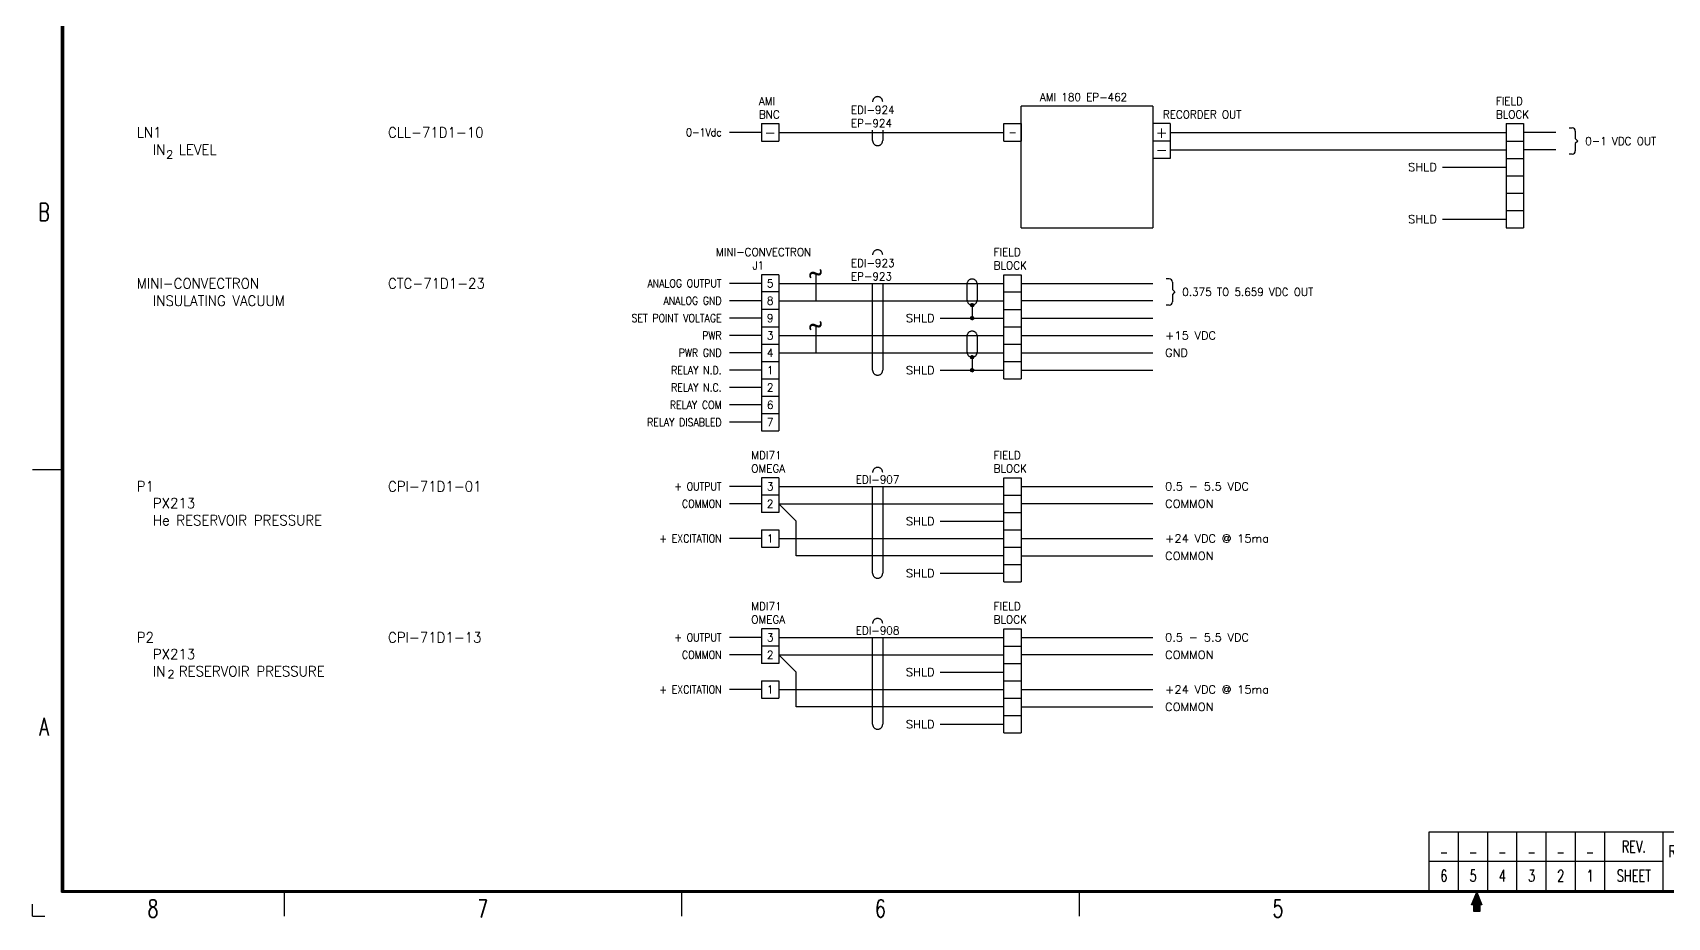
# Model space of a CAD drawing. Extents: x -7.6 to 24, y -28.5 to -7.9.
# Drawn here: x -7.61 to 9.86, y -28.46 to -19 of the extents above; entities that cross this region are included whole.
import ezdxf

# ---------------------------------------------------------------- set-up
doc = ezdxf.new("R2010")
doc.units = 0
doc.header["$MEASUREMENT"] = 0
doc.linetypes.add('DASHED', pattern=[15, 7, -8])
doc.linetypes.add('PHANTOM', pattern=[13, 10, -1, 0, -1, 0, -1])
doc.layers.add('1', color=7, linetype='CONTINUOUS')
doc.styles.add('CONVERTER_1', font='simplex.shx', dxfattribs={"width": 0.7125})
doc.styles.add('CONVERTER_14', font='simplex.shx', dxfattribs={"width": 1.045})
doc.styles.add('CONVERTER_17', font='complex.shx', dxfattribs={"width": 0.7125})
doc.styles.add('CONVERTER_2', font='simplex.shx', dxfattribs={"width": 0.95})
doc.styles.add('CONVERTER_7', font='simplex.shx', dxfattribs={"width": 0.83125})
doc.styles.add('CONVERTER_9', font='simplex.shx', dxfattribs={"width": 0.855})
pattern_1 = [(45, (0, 0), (-0.00141421356, 0.00141421356), [])]

# ---------------------------------------------------------------- blocks, each defined once
blk = doc.blocks.new('REV_STATUS_BLK', base_point=(11.065, -28.168))
at = {"layer": '1', "color": 4, "linetype": 'PHANTOM'}
for p, q in [((7.315, -28.168), (7.315, -27.543)), ((7.315, -27.543), (7.627, -27.543)), ((7.627, -28.168), (7.627, -27.543)), ((7.627, -27.543), (11.065, -27.543)), ((7.94, -28.168), (7.94, -27.543)), ((8.252, -28.168), (8.252, -27.543)), ((8.565, -28.168), (8.565, -27.543)), ((8.877, -28.168), (8.877, -27.543)), ((9.19, -28.168), (9.19, -27.543)), ((9.815, -28.168), (9.815, -27.543)), ((11.065, -28.168), (11.065, -27.543)), ((7.315, -27.856), (7.627, -27.856)), ((7.627, -27.856), (9.815, -27.856)), ((7.315, -28.168), (7.627, -28.168)), ((7.627, -28.168), (11.065, -28.168))]:
    blk.add_line(p, q, dxfattribs=at)
at = {"layer": '1', "color": 13, "char_height": 0.125}
for s, insert, attachment_point, style in [('_', (7.471, -27.699), 5, 'CONVERTER_1'), ('_', (7.784, -27.699), 5, 'CONVERTER_1'), ('_', (8.096, -27.699), 5, 'CONVERTER_1'), ('_', (8.409, -27.699), 5, 'CONVERTER_1'), ('_', (8.721, -27.699), 5, 'CONVERTER_1'), ('_', (9.034, -27.699), 5, 'CONVERTER_1'), ('REV.', (9.502, -27.699), 5, 'CONVERTER_1'), ('REV. STATUS\\P OF SHTS.', (9.868, -27.856), 4, 'CONVERTER_7'), ('6', (7.471, -28.012), 5, 'CONVERTER_1'), ('5', (7.784, -28.012), 5, 'CONVERTER_1'), ('4', (8.096, -28.012), 5, 'CONVERTER_1'), ('3', (8.409, -28.012), 5, 'CONVERTER_1'), ('2', (8.721, -28.012), 5, 'CONVERTER_1'), ('1', (9.034, -28.012), 5, 'CONVERTER_1'), ('SHEET', (9.502, -28.012), 5, 'CONVERTER_1')]:
    blk.add_mtext(s, dxfattribs=dict(at, insert=insert, attachment_point=attachment_point, style=style))
blk = doc.blocks.new('FORMAT_D', base_point=(-7.615, -28.456))
at = {"layer": '1', "linetype": 'CONTINUOUS'}
h = blk.add_hatch(dxfattribs=at)
h.set_pattern_fill('CUSTOM3', scale=0.005, angle=90, pattern_type=2)
h.set_pattern_definition([(90, (-1582.916785, 4540.313205), (-0.005, -0.005), [])])
h.paths.add_polyline_path([(7.878, -28.324), (7.855, -28.324), (7.855, -28.393), (7.79, -28.393), (7.79, -28.324), (7.767, -28.324), (7.822, -28.187)])
at = {"layer": '1', "color": 2, "linetype": 'CONTINUOUS'}
for p, q in [((-7.305, -28.187), (-7.305, -8.149)), ((-7.299, -28.181), (-7.299, -8.156)), ((-7.293, -28.174), (-7.293, -8.162)), ((-7.286, -8.168), (-7.286, -28.168)), ((-7.615, -23.668), (-7.305, -23.668)), ((-7.305, -28.187), (23.7, -28.187)), ((-7.299, -28.181), (23.694, -28.181)), ((-7.293, -28.174), (23.687, -28.174)), ((-7.286, -28.168), (23.681, -28.168)), ((-4.928, -28.174), (-4.928, -28.443)), ((-0.678, -28.174), (-0.678, -28.443)), ((3.572, -28.174), (3.572, -28.443)), ((7.767, -28.324), (7.822, -28.187)), ((7.822, -28.187), (7.878, -28.324)), ((7.79, -28.324), (7.767, -28.324)), ((7.79, -28.393), (7.79, -28.324)), ((7.855, -28.393), (7.79, -28.393)), ((7.878, -28.324), (7.855, -28.324)), ((7.855, -28.324), (7.855, -28.393))]:
    blk.add_line(p, q, dxfattribs=at)
at = {"layer": '1', "color": 7, "linetype": 'CONTINUOUS'}
for q in [(-7.615, -28.314), (-7.486, -28.443)]:
    blk.add_line((-7.615, -28.443), q, dxfattribs=at)
at = {"layer": '1'}
blk.add_blockref('REV_STATUS_BLK', (11.065, -28.168), dxfattribs=at)
at = {"layer": '1', "color": 7, "char_height": 0.188, "attachment_point": 5, "style": 'CONVERTER_17'}
for s, insert in [('B', (-7.493, -20.918)), ('A', (-7.493, -26.418)), ('8', (-6.329, -28.362)), ('7', (-2.803, -28.362)), ('6', (1.447, -28.362)), ('5', (5.697, -28.362))]:
    blk.add_mtext(s, dxfattribs=dict(at, insert=insert))

msp = doc.modelspace()

# ---------------------------------------------------------------- hatches: boundary and pattern name
at = {"layer": '1', "linetype": 'CONTINUOUS'}
h = msp.add_hatch(dxfattribs=at)
h.set_pattern_fill('_USER', scale=0.002, angle=45, pattern_type=0)
h.set_pattern_definition(pattern_1)
edge = h.paths.add_edge_path()
edge.add_arc((2.428, -21.912), 0.0174, 0, 360)
h = msp.add_hatch(dxfattribs=at)
h.set_pattern_fill('_USER', scale=0.002, angle=45, pattern_type=0)
h.set_pattern_definition(pattern_1)
edge = h.paths.add_edge_path()
edge.add_arc((2.428, -22.051), 0.0174, 0, 360)
h = msp.add_hatch(dxfattribs=at)
h.set_pattern_fill('_USER', scale=0.002, angle=45, pattern_type=0)
h.set_pattern_definition(pattern_1)
edge = h.paths.add_edge_path()
edge.add_arc((2.428, -22.469), 0.0174, 0, 360)
h = msp.add_hatch(dxfattribs=at)
h.set_pattern_fill('_USER', scale=0.002, angle=45, pattern_type=0)
h.set_pattern_definition(pattern_1)
edge = h.paths.add_edge_path()
edge.add_arc((2.428, -22.608), 0.0174, 0, 360)

# ---------------------------------------------------------------- linework, layer by layer
at = {"layer": '1', "color": 2, "linetype": 'CONTINUOUS'}
for p, q in [((2.954, -21.087), (2.954, -19.787)), ((4.36, -19.787), (2.954, -19.787)), ((4.36, -19.787), (2.954, -19.787)), ((4.36, -19.787), (4.36, -21.087)), ((0.176, -20.066), (-0.167, -20.066)), ((0.176, -19.973), (0.176, -20.159)), ((0.176, -19.973), (0.362, -19.973)), ((0.362, -19.973), (0.362, -20.159)), ((0.362, -20.066), (2.768, -20.066)), ((2.768, -19.973), (2.954, -19.973)), ((2.768, -20.159), (2.768, -19.973)), ((2.954, -19.973), (2.954, -20.159)), ((4.546, -19.973), (4.36, -19.973)), ((4.546, -19.973), (4.546, -20.159)), ((4.546, -20.066), (8.138, -20.066)), ((8.138, -19.973), (8.138, -20.159)), ((8.138, -19.973), (8.323, -19.973)), ((8.323, -19.973), (8.323, -20.159)), ((8.667, -20.066), (8.323, -20.066)), ((0.176, -20.159), (0.362, -20.159)), ((2.768, -20.159), (2.954, -20.159)), ((4.546, -20.159), (4.36, -20.159)), ((4.546, -20.159), (4.546, -20.344)), ((4.546, -20.252), (8.138, -20.252)), ((8.138, -20.159), (8.138, -20.344)), ((8.138, -20.159), (8.323, -20.159)), ((8.323, -20.159), (8.323, -20.344)), ((8.667, -20.252), (8.323, -20.252)), ((4.546, -20.344), (4.36, -20.344)), ((7.457, -20.437), (8.138, -20.437)), ((8.138, -20.344), (8.138, -20.53)), ((8.138, -20.344), (8.323, -20.344)), ((8.323, -20.344), (8.323, -20.53)), ((8.138, -20.53), (8.138, -20.716)), ((8.138, -20.53), (8.323, -20.53)), ((8.323, -20.53), (8.323, -20.716)), ((8.138, -20.716), (8.138, -20.901)), ((8.138, -20.716), (8.323, -20.716)), ((8.323, -20.716), (8.323, -20.901)), ((8.138, -20.901), (8.138, -21.087)), ((8.138, -20.901), (8.323, -20.901)), ((8.323, -20.901), (8.323, -21.087)), ((2.954, -21.087), (4.36, -21.087)), ((7.457, -20.994), (8.138, -20.994)), ((8.138, -21.087), (8.323, -21.087)), ((0.176, -21.587), (0.176, -21.772)), ((0.362, -21.587), (0.176, -21.587)), ((0.362, -21.587), (0.362, -21.772)), ((0.756, -21.587), (0.756, -21.865)), ((2.768, -21.958), (2.768, -21.587)), ((2.768, -21.587), (2.954, -21.587)), ((2.954, -21.587), (2.954, -21.958)), ((0.176, -21.68), (-0.167, -21.68)), ((0.176, -21.772), (0.176, -21.958)), ((0.362, -21.772), (0.176, -21.772)), ((0.362, -21.68), (2.768, -21.68)), ((0.362, -21.772), (0.362, -21.958)), ((2.768, -21.772), (2.954, -21.772)), ((2.768, -22.144), (2.768, -21.772)), ((2.954, -21.68), (4.36, -21.68)), ((2.954, -21.772), (2.954, -22.144)), ((0.176, -21.865), (-0.167, -21.865)), ((0.176, -21.958), (0.176, -22.144)), ((0.362, -21.958), (0.176, -21.958)), ((0.362, -21.865), (2.768, -21.865)), ((0.362, -21.958), (0.362, -22.144)), ((2.428, -21.912), (2.428, -22.051)), ((2.768, -21.958), (2.954, -21.958)), ((4.36, -21.865), (2.954, -21.865)), ((0.176, -22.051), (-0.167, -22.051)), ((0.176, -22.144), (0.176, -22.329)), ((0.176, -22.144), (0.362, -22.144)), ((0.362, -22.144), (0.362, -22.329)), ((0.756, -22.144), (0.756, -22.422)), ((2.088, -22.051), (2.768, -22.051)), ((2.768, -22.144), (2.954, -22.144)), ((2.768, -22.144), (2.954, -22.144)), ((2.768, -22.515), (2.768, -22.144)), ((2.768, -22.144), (2.954, -22.144)), ((2.954, -22.051), (4.36, -22.051)), ((2.954, -22.144), (2.954, -22.515)), ((0.176, -22.237), (-0.167, -22.237)), ((0.176, -22.329), (0.176, -22.515)), ((0.176, -22.329), (0.362, -22.329)), ((0.362, -22.237), (2.768, -22.237)), ((0.362, -22.329), (0.362, -22.515)), ((2.768, -22.329), (2.954, -22.329)), ((2.768, -22.701), (2.768, -22.329)), ((2.954, -22.237), (4.36, -22.237)), ((2.954, -22.329), (2.954, -22.701)), ((0.176, -22.422), (-0.167, -22.422)), ((0.176, -22.515), (0.176, -22.701)), ((0.176, -22.515), (0.362, -22.515)), ((0.362, -22.422), (2.768, -22.422)), ((0.362, -22.515), (0.362, -22.701)), ((2.428, -22.469), (2.428, -22.608)), ((2.768, -22.515), (2.954, -22.515)), ((2.954, -22.422), (4.36, -22.422)), ((0.176, -22.608), (-0.167, -22.608)), ((0.176, -22.701), (0.176, -22.886)), ((0.176, -22.701), (0.362, -22.701)), ((0.362, -22.701), (0.362, -22.886)), ((2.088, -22.608), (2.768, -22.608)), ((2.768, -22.701), (2.954, -22.701)), ((2.768, -22.701), (2.954, -22.701)), ((2.954, -22.608), (4.36, -22.608)), ((0.176, -22.793), (-0.167, -22.793)), ((0.176, -22.886), (0.176, -23.072)), ((0.176, -22.886), (0.362, -22.886)), ((0.362, -22.886), (0.362, -23.072)), ((0.176, -22.979), (-0.167, -22.979)), ((0.176, -23.165), (-0.167, -23.165)), ((0.176, -23.072), (0.176, -23.257)), ((0.176, -23.072), (0.362, -23.072)), ((0.362, -23.072), (0.362, -23.257)), ((0.176, -23.257), (0.362, -23.257)), ((0.176, -23.757), (0.176, -23.943)), ((0.362, -23.757), (0.176, -23.757)), ((0.362, -23.757), (0.362, -23.943)), ((2.768, -24.871), (2.768, -23.757)), ((2.768, -23.757), (2.954, -23.757)), ((2.954, -23.757), (2.954, -24.871)), ((0.176, -23.85), (-0.167, -23.85)), ((0.362, -23.85), (2.768, -23.85)), ((2.954, -23.85), (4.36, -23.85)), ((0.176, -24.036), (-0.167, -24.036)), ((0.176, -23.943), (0.176, -24.129)), ((0.362, -23.943), (0.176, -23.943)), ((0.362, -23.943), (0.362, -24.129)), ((0.362, -24.036), (0.548, -24.222)), ((0.362, -24.036), (2.768, -24.036)), ((2.768, -24.129), (2.768, -23.943)), ((2.768, -23.943), (2.954, -23.943)), ((2.954, -23.943), (2.954, -24.129)), ((4.36, -24.036), (2.954, -24.036)), ((0.362, -24.129), (0.176, -24.129)), ((0.548, -24.593), (0.548, -24.222)), ((2.088, -24.222), (2.768, -24.222)), ((2.768, -24.129), (2.954, -24.129)), ((0.176, -24.407), (-0.167, -24.407)), ((0.176, -24.314), (0.176, -24.5)), ((0.176, -24.314), (0.362, -24.314)), ((0.362, -24.314), (0.362, -24.5)), ((0.362, -24.407), (2.768, -24.407)), ((2.768, -24.314), (2.954, -24.314)), ((2.954, -24.407), (4.36, -24.407)), ((0.176, -24.5), (0.362, -24.5)), ((2.768, -24.593), (0.548, -24.593)), ((2.768, -24.5), (2.954, -24.5)), ((2.768, -24.5), (2.954, -24.5)), ((2.768, -24.5), (2.954, -24.5)), ((2.954, -24.593), (4.36, -24.593)), ((2.088, -24.778), (2.768, -24.778)), ((2.768, -24.686), (2.954, -24.686)), ((2.768, -24.686), (2.954, -24.686)), ((2.768, -24.686), (2.954, -24.686)), ((2.768, -24.871), (2.954, -24.871)), ((2.768, -24.871), (2.954, -24.871)), ((2.768, -24.871), (2.954, -24.871)), ((0.176, -25.464), (-0.167, -25.464)), ((0.176, -25.371), (0.176, -25.557)), ((0.362, -25.371), (0.176, -25.371)), ((0.362, -25.371), (0.362, -25.557)), ((0.362, -25.464), (2.768, -25.464)), ((2.768, -26.485), (2.768, -25.371)), ((2.768, -25.371), (2.954, -25.371)), ((2.954, -25.371), (2.954, -26.485)), ((2.954, -25.464), (4.36, -25.464)), ((0.176, -25.65), (-0.167, -25.65)), ((0.176, -25.557), (0.176, -25.742)), ((0.362, -25.557), (0.176, -25.557)), ((0.362, -25.557), (0.362, -25.742)), ((0.362, -25.65), (0.548, -25.835)), ((0.362, -25.65), (2.768, -25.65)), ((2.768, -25.742), (2.768, -25.557)), ((2.768, -25.557), (2.954, -25.557)), ((2.954, -25.557), (2.954, -25.742)), ((4.36, -25.65), (2.954, -25.65)), ((0.362, -25.742), (0.176, -25.742)), ((0.548, -26.207), (0.548, -25.835)), ((2.088, -25.835), (2.768, -25.835)), ((2.768, -25.742), (2.954, -25.742)), ((0.176, -26.021), (-0.167, -26.021)), ((0.176, -25.928), (0.176, -26.114)), ((0.176, -25.928), (0.362, -25.928)), ((0.362, -25.928), (0.362, -26.114)), ((0.362, -26.021), (2.768, -26.021)), ((2.768, -25.928), (2.954, -25.928)), ((2.954, -26.021), (4.36, -26.021)), ((0.176, -26.114), (0.362, -26.114)), ((2.768, -26.207), (0.548, -26.207)), ((2.768, -26.114), (2.954, -26.114)), ((2.768, -26.114), (2.954, -26.114)), ((2.768, -26.114), (2.954, -26.114)), ((2.954, -26.207), (4.36, -26.207)), ((2.768, -26.299), (2.954, -26.299)), ((2.768, -26.299), (2.954, -26.299)), ((2.768, -26.299), (2.954, -26.299)), ((2.088, -26.392), (2.768, -26.392)), ((2.768, -26.485), (2.954, -26.485)), ((2.768, -26.485), (2.954, -26.485)), ((2.768, -26.485), (2.954, -26.485))]:
    msp.add_line(p, q, dxfattribs=at)
at = {"layer": '1', "color": 3, "linetype": 'DASHED'}
for p, q in [((1.364, -20.154), (1.364, -20.042)), ((1.472, -20.042), (1.472, -20.154)), ((1.364, -22.608), (1.364, -21.68)), ((1.472, -21.68), (1.472, -22.608)), ((2.374, -21.858), (2.374, -21.687)), ((2.482, -21.687), (2.482, -21.858)), ((2.374, -22.415), (2.374, -22.244)), ((2.482, -22.244), (2.482, -22.415)), ((1.364, -24.778), (1.364, -23.85)), ((1.472, -23.85), (1.472, -24.778)), ((1.364, -26.392), (1.364, -25.464)), ((1.472, -25.464), (1.472, -26.392))]:
    msp.add_line(p, q, dxfattribs=at)
at = {"layer": '1', "color": 7, "linetype": 'CONTINUOUS'}
for p, q in [((8.843, -20.02), (8.81, -20.02)), ((8.876, -20.052), (8.876, -20.133)), ((8.876, -20.133), (8.902, -20.159)), ((8.902, -20.159), (8.876, -20.185)), ((8.876, -20.185), (8.876, -20.265)), ((8.843, -20.298), (8.81, -20.298)), ((8.843, -20.298), (8.81, -20.298)), ((4.536, -21.633), (4.503, -21.633)), ((4.569, -21.666), (4.569, -21.747)), ((4.569, -21.747), (4.595, -21.772)), ((4.595, -21.772), (4.569, -21.798)), ((4.569, -21.798), (4.569, -21.879)), ((4.536, -21.912), (4.503, -21.912)), ((4.536, -21.912), (4.503, -21.912))]:
    msp.add_line(p, q, dxfattribs=at)
at = {"layer": '1', "color": 3, "linetype": 'CONTINUOUS'}
for centre in [(2.428, -21.912), (2.428, -22.051), (2.428, -22.469), (2.428, -22.608)]:
    msp.add_circle(centre, 0.0174, dxfattribs=at)
at = {"layer": '1', "color": 3, "linetype": 'DASHED'}
for centre, start, end in [((1.418, -19.738), 0, 180), ((1.418, -20.154), 180, 0), ((1.418, -21.375), 0, 180), ((2.428, -21.687), 0, 180), ((2.428, -21.858), 180, -90), ((2.428, -21.858), -90, 0), ((2.428, -22.244), 0, 180), ((2.428, -22.415), 180, -90), ((2.428, -22.415), -90, 0), ((1.418, -22.608), 180, 0), ((1.418, -23.701), 0, 180), ((1.418, -24.778), 180, 0), ((1.418, -25.315), 0, 180), ((1.418, -26.392), 180, 0)]:
    msp.add_arc(centre, 0.0537, start, end, dxfattribs=at)
at = {"layer": '1', "color": 7, "linetype": 'CONTINUOUS'}
for centre, start, end in [((8.843, -20.052), 0, 90), ((8.843, -20.265), -90, 0), ((4.536, -21.666), 0, 90), ((4.536, -21.879), -90, 0)]:
    msp.add_arc(centre, 0.0329, start, end, dxfattribs=at)

# ---------------------------------------------------------------- block references
at = {"layer": '1'}
msp.add_blockref('FORMAT_D', (-7.615, -28.456), dxfattribs=at)

# ---------------------------------------------------------------- texts
at = {"layer": '1', "color": 3}
for s, insert, char_height, attachment_point, style in [('AMI\\PBNC', (0.148, -19.918), 0.0856, 7, 'CONVERTER_2'), ('AMI 180 EP-462', (3.619, -19.732), 0.08556, 8, 'CONVERTER_2'), ('FIELD\\PBLOCK', (8.027, -19.918), 0.0856, 7, 'CONVERTER_2'), ('EDI-924\\PEP-924', (1.132, -20.011), 0.0856, 7, 'CONVERTER_2'), ('RECORDER OUT', (4.887, -19.918), 0.08556, 8, 'CONVERTER_2'), ('0-1Vdc', (-0.25, -20.066), 0.0856, 6, 'CONVERTER_9'), ('-', (0.269, -20.066), 0.12, 5, 'CONVERTER_2'), ('-', (2.861, -20.066), 0.0856, 5, 'CONVERTER_2'), ('+', (4.453, -20.066), 0.12, 5, 'CONVERTER_2'), ('2', (-6.188, -20.26), 0.0856, 1, 'CONVERTER_14'), ('-', (4.453, -20.252), 0.12, 5, 'CONVERTER_2'), ('0-1 VDC OUT', (8.982, -20.159), 0.08556, 4, 'CONVERTER_2'), ('SHLD', (7.396, -20.437), 0.0856, 6, 'CONVERTER_14'), ('SHLD', (7.396, -20.994), 0.0856, 6, 'CONVERTER_14'), ('MINI-CONVECTRON\\P       J1', (-0.31, -21.531), 0.08556, 7, 'CONVERTER_2'), ('FIELD\\PBLOCK', (2.658, -21.531), 0.0856, 7, 'CONVERTER_2'), ('EDI-923\\PEP-923', (1.132, -21.648), 0.0856, 7, 'CONVERTER_2'), ('ANALOG OUTPUT', (-0.25, -21.68), 0.08556, 6, 'CONVERTER_9'), ('5', (0.269, -21.68), 0.0856, 5, 'CONVERTER_2'), ('ANALOG GND', (-0.25, -21.865), 0.0856, 6, 'CONVERTER_9'), ('8', (0.269, -21.865), 0.0856, 5, 'CONVERTER_2'), ('0.375 TO 5.659 VDC OUT', (4.675, -21.772), 0.08556, 4, 'CONVERTER_2'), ('SET POINT VOLTAGE', (-0.25, -22.051), 0.08556, 6, 'CONVERTER_9'), ('9', (0.269, -22.051), 0.0856, 5, 'CONVERTER_2'), ('SHLD', (2.027, -22.051), 0.0856, 6, 'CONVERTER_14'), ('PWR', (-0.25, -22.237), 0.0856, 6, 'CONVERTER_9'), ('3', (0.269, -22.237), 0.0856, 5, 'CONVERTER_2'), ('+15 VDC', (4.491, -22.237), 0.0856, 4, 'CONVERTER_14'), ('PWR GND', (-0.25, -22.422), 0.0856, 6, 'CONVERTER_9'), ('4', (0.269, -22.422), 0.0856, 5, 'CONVERTER_2'), ('GND', (4.491, -22.422), 0.0856, 4, 'CONVERTER_14'), ('RELAY N.D.', (-0.25, -22.608), 0.0856, 6, 'CONVERTER_9'), ('1', (0.269, -22.608), 0.0856, 5, 'CONVERTER_2'), ('SHLD', (2.027, -22.608), 0.0856, 6, 'CONVERTER_14'), ('RELAY N.C.', (-0.25, -22.793), 0.0856, 6, 'CONVERTER_9'), ('2', (0.269, -22.793), 0.0856, 5, 'CONVERTER_2'), ('RELAY COM', (-0.25, -22.979), 0.0856, 6, 'CONVERTER_9'), ('6', (0.269, -22.979), 0.0856, 5, 'CONVERTER_2'), ('RELAY DISABLED', (-0.25, -23.165), 0.08556, 6, 'CONVERTER_9'), ('7', (0.269, -23.165), 0.0856, 5, 'CONVERTER_2'), ('MDI71\\POMEGA', (0.067, -23.702), 0.0856, 7, 'CONVERTER_2'), ('FIELD\\PBLOCK', (2.658, -23.702), 0.0856, 7, 'CONVERTER_2'), ('EDI-907', (1.417, -23.819), 0.0856, 8, 'CONVERTER_2'), ('+ OUTPUT', (-0.25, -23.85), 0.0856, 6, 'CONVERTER_9'), ('3', (0.269, -23.85), 0.0856, 5, 'CONVERTER_2'), ('0.5 - 5.5 VDC', (4.491, -23.85), 0.08556, 4, 'CONVERTER_14'), ('COMMON', (-0.25, -24.036), 0.0856, 6, 'CONVERTER_9'), ('2', (0.269, -24.036), 0.0856, 5, 'CONVERTER_2'), ('COMMON', (4.491, -24.036), 0.0856, 4, 'CONVERTER_14'), ('SHLD', (2.027, -24.222), 0.0856, 6, 'CONVERTER_14'), ('+ EXCITATION', (-0.25, -24.407), 0.08556, 6, 'CONVERTER_9'), ('1', (0.269, -24.407), 0.0856, 5, 'CONVERTER_2'), ('+24 VDC @ 15ma', (4.491, -24.407), 0.08556, 4, 'CONVERTER_14'), ('COMMON', (4.491, -24.593), 0.0856, 4, 'CONVERTER_14'), ('SHLD', (2.027, -24.778), 0.0856, 6, 'CONVERTER_14'), ('MDI71\\POMEGA', (0.067, -25.316), 0.0856, 7, 'CONVERTER_2'), ('FIELD\\PBLOCK', (2.658, -25.316), 0.0856, 7, 'CONVERTER_2'), ('+ OUTPUT', (-0.25, -25.464), 0.0856, 6, 'CONVERTER_9'), ('3', (0.269, -25.464), 0.0856, 5, 'CONVERTER_2'), ('EDI-908', (1.417, -25.433), 0.0856, 8, 'CONVERTER_2'), ('0.5 - 5.5 VDC', (4.491, -25.464), 0.08556, 4, 'CONVERTER_14'), ('COMMON', (-0.25, -25.65), 0.0856, 6, 'CONVERTER_9'), ('2', (0.269, -25.65), 0.0856, 5, 'CONVERTER_2'), ('COMMON', (4.491, -25.65), 0.0856, 4, 'CONVERTER_14'), ('2', (-6.174, -25.813), 0.0856, 1, 'CONVERTER_14'), ('SHLD', (2.027, -25.835), 0.0856, 6, 'CONVERTER_14'), ('+ EXCITATION', (-0.25, -26.021), 0.08556, 6, 'CONVERTER_9'), ('1', (0.269, -26.021), 0.0856, 5, 'CONVERTER_2'), ('+24 VDC @ 15ma', (4.491, -26.021), 0.08556, 4, 'CONVERTER_14'), ('COMMON', (4.491, -26.207), 0.0856, 4, 'CONVERTER_14'), ('SHLD', (2.027, -26.392), 0.0856, 6, 'CONVERTER_14')]:
    msp.add_mtext(s, dxfattribs=dict(at, insert=insert, char_height=char_height, attachment_point=attachment_point, style=style))
at = {"layer": '1', "color": 2, "char_height": 0.11, "style": 'CONVERTER_2'}
for s, insert, attachment_point in [('LN1', (-6.502, -20.066), 4), ('CLL-71D1-10', (-3.816, -20.066), 4), ('lN  LEVEL', (-6.33, -20.252), 4), ('MINI-CONVECTRON', (-6.502, -21.68), 4), ('CTC-71D1-23', (-3.816, -21.68), 4), ('INSULATING VACUUM', (-6.33, -21.865), 4), ('P1', (-6.502, -23.85), 4), ('CPI-71D1-01', (-3.816, -23.85), 4), ('PX213\\PHe RESERVOIR PRESSURE', (-6.33, -23.974), 1), ('P2', (-6.502, -25.464), 4), ('CPI-71D1-13', (-3.816, -25.464), 4), ('PX213\\PlN  RESERVOIR PRESSURE', (-6.33, -25.588), 1)]:
    msp.add_mtext(s, dxfattribs=dict(at, insert=insert, attachment_point=attachment_point))
at = {"layer": '1', "color": 2, "char_height": 0.172, "attachment_point": 8, "rotation": 20, "style": 'CONVERTER_2'}
for insert in [(0.779, -21.645), (0.779, -22.201)]:
    msp.add_mtext('~', dxfattribs=dict(at, insert=insert))

doc.saveas('drawing.dxf')
